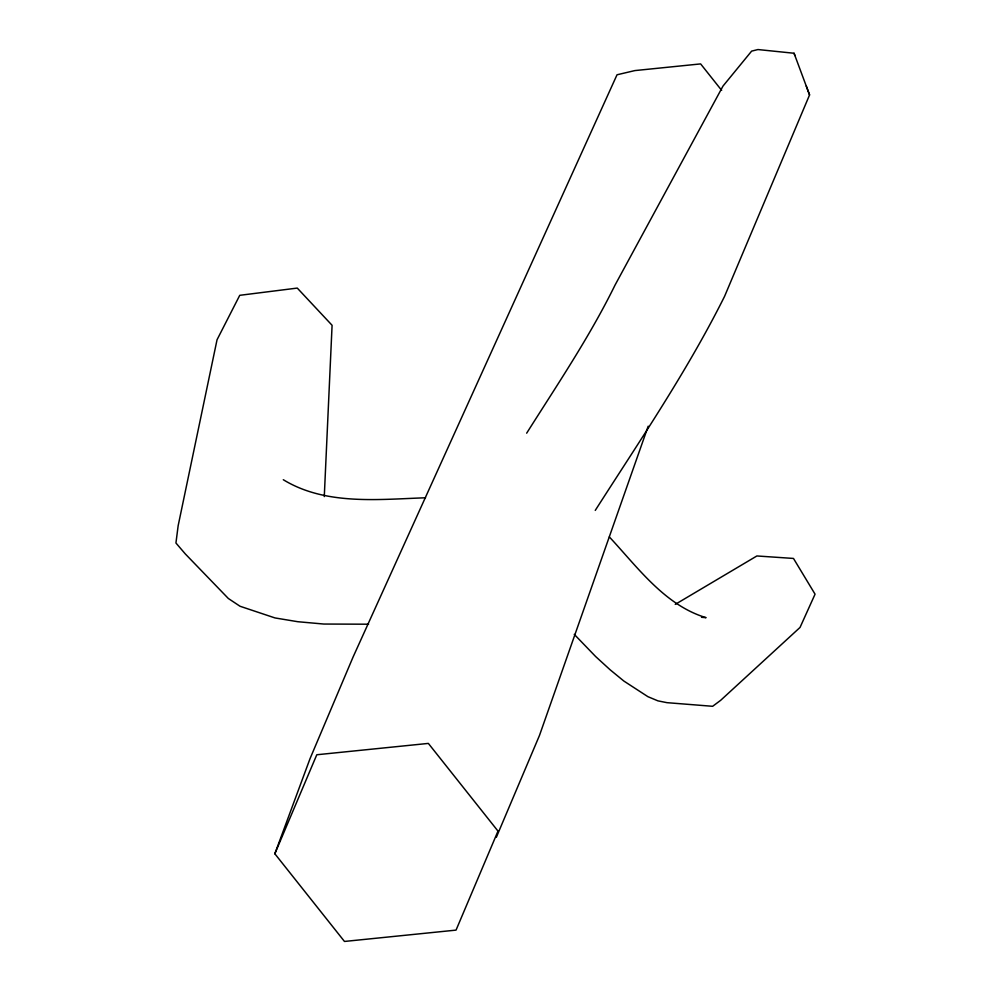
<?xml version="1.0" encoding="UTF-8"?>
<svg xmlns="http://www.w3.org/2000/svg" width="991" height="991" viewBox="0 0 991 991"><rect width="100%" height="100%" fill="white"/><g stroke="black" fill="none" stroke-linecap="round" stroke-linejoin="round"><path stroke-width="1.49" d="M324.28 496.59L332.084 325.296L297.275 288.084L239.748 295.318L217.041 339.764L178.157 525.701L175.94 543.006L185.292 553.919L228.339 598.49L240.045 606.257L275.002 617.938L297.82 621.716L323.822 624.045L368.578 624.206M648.188 426.192L539.488 735.421L496.355 837.259M274.841 853.771L316.786 754.758L428.36 743.411L497.99 831.102L456.046 930.115L344.472 941.45L274.841 853.771L309.997 758.747L353.13 656.909L617.021 74.783L634.859 70.584L700.637 63.907L721.646 90.354M806.29 86.106L809.56 94.925L724.594 296.309C687.333 370.968 640.112 440.202 595.257 510.402M526.667 433.178C557.363 384.619 589.67 336.729 615.039 285.098L723.009 86.056L751.624 51.123L757.954 49.55L794.051 53.254L809.56 94.925M675.243 604.386L756.889 555.963L793.481 558.441L815.06 594.179L800.034 627.439L720.655 700.327L712.64 706.298L666.98 702.669L657.937 700.86L647.903 696.673L623.884 681.065L610.208 669.854L595.653 656.55L574.247 634.351M425.523 497.792C378.203 499.377 325.556 505.546 283.29 479.718M701.517 617.294L706.087 617.666C664.825 605.303 637.535 567.186 609.354 536.936M794.051 53.254L794.893 55.546"/></g></svg>
